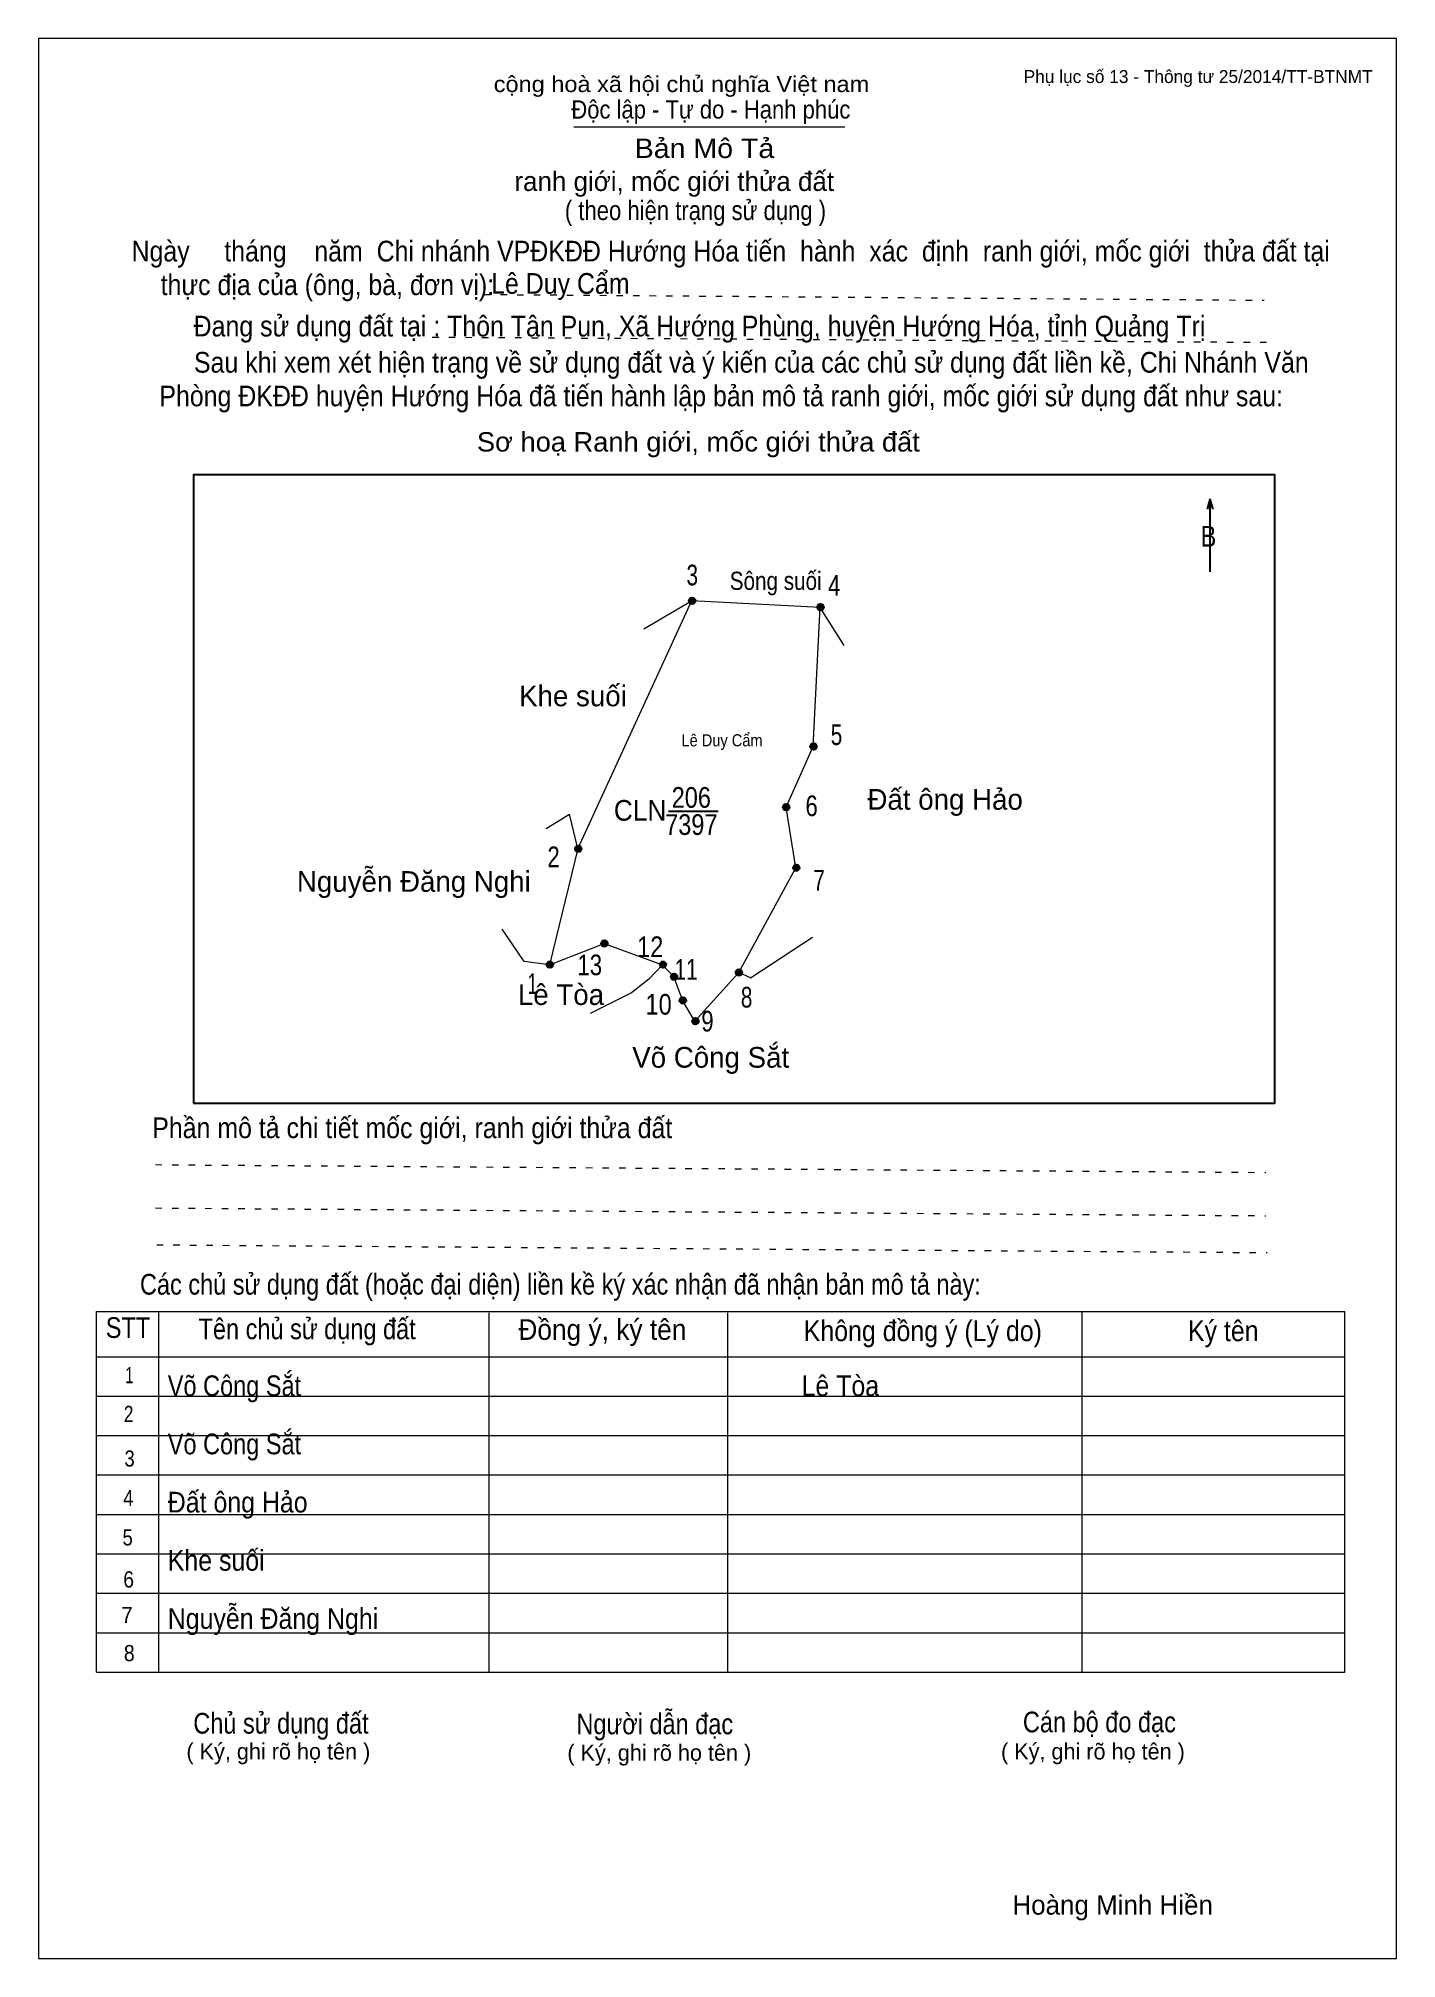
# Model space of a CAD drawing. Header units: centimetres. Extents: x 0 to 21, y 0 to 29.7.
import ezdxf
from ezdxf.enums import TextEntityAlignment as Align

# ---------------------------------------------------------------- set-up
doc = ezdxf.new("R2010")
doc.units = ezdxf.units.CM
doc.header["$LTSCALE"] = 0.13
doc.linetypes.add('DOTTED', pattern=[1.5, 0.3, -1.2])
for name, color, linetype, lineweight in [('1', 7, 'Continuous', 13), ('32', 7, 'Continuous', 25), ('33', 7, 'Continuous', 25), ('6', 7, 'Continuous', 13), ('62', 7, 'Continuous', 13)]:
    doc.layers.add(name, color=color, linetype=linetype, lineweight=lineweight)
for name, color, linetype in [('2', 7, 'Continuous'), ('34', 7, 'Continuous'), ('63', 7, 'Continuous')]:
    doc.layers.add(name, color=color, linetype=linetype)

msp = doc.modelspace()

# ---------------------------------------------------------------- hatches: boundary and pattern name
at = {"layer": '32'}
for points in [[(10.1563, 21.0002, 1), (10.0563, 21.0002, 1)], [(12.1426, 20.9019, 1), (12.0426, 20.9019, 1)], [(12.033, 18.7469, 1), (11.933, 18.7469, 1)], [(11.6114, 17.81, 1), (11.5114, 17.81, 1)], [(8.3977, 17.1663, 1), (8.2977, 17.1663, 1)], [(11.7688, 16.873, 1), (11.6688, 16.873, 1)], [(8.8006, 15.7019, 1), (8.7006, 15.7019, 1)], [(7.9574, 15.3739, 1), (7.8574, 15.3739, 1)], [(9.7075, 15.3739, 1), (9.6075, 15.3739, 1)], [(9.8781, 15.1865, 1), (9.7781, 15.1865, 1)], [(10.882, 15.2535, 1), (10.782, 15.2535, 1)], [(10.0149, 14.8211, 1), (9.9149, 14.8211, 1)], [(10.2083, 14.5002, 1), (10.1083, 14.5002, 1)]]:
    msp.add_hatch(color=256, dxfattribs=at).paths.add_polyline_path(points)

# ---------------------------------------------------------------- linework, layer by layer
at = {"layer": '1'}
msp.add_lwpolyline([(21, 0), (21, 29.7), (0, 29.7), (0, 0)], close=True, dxfattribs=at)
at = {"layer": '32'}
for centre in [(10.1063, 21.0002), (12.0926, 20.9019), (11.983, 18.7469), (11.5614, 17.81), (8.3477, 17.1663), (11.7188, 16.873), (8.7506, 15.7019), (7.9074, 15.3739), (9.6575, 15.3739), (9.8281, 15.1865), (10.832, 15.2535), (9.9649, 14.8211), (10.1583, 14.5002)]:
    msp.add_circle(centre, 0.05, dxfattribs=at)
at = {"layer": '33'}
msp.add_line((9.74, 17.75), (10.51, 17.75), dxfattribs=at)
at = {"layer": '6'}
for p, q in [((9.36, 20.57), (10.1, 21)), ((12.09, 20.9), (10.1, 21)), ((12.46, 20.31), (12.09, 20.9)), ((7.85, 17.48), (8.21, 17.7)), ((8.34, 17.17), (8.21, 17.7)), ((11.01, 15.17), (11.97, 15.8)), ((11.01, 15.17), (10.83, 15.25))]:
    msp.add_line(p, q, dxfattribs=at)
for points in [[(10.1, 21), (8.34, 17.17), (7.9, 15.37)], [(10.83, 15.25), (11.71, 16.87), (11.56, 17.81), (11.98, 18.75), (12.09, 20.9)], [(7.9, 15.37), (7.51, 15.42), (7.17, 15.92)], [(7.9, 15.37), (8.75, 15.7), (9.65, 15.37)], [(9.65, 15.37), (9.44, 15.15), (9.17, 14.94), (8.53, 14.62)], [(9.65, 15.37), (9.82, 15.19), (9.96, 14.82)], [(10.83, 15.25), (10.15, 14.5), (9.96, 14.82)]]:
    msp.add_lwpolyline(points, dxfattribs=at)
at = {"layer": '62'}
for p, q in [((8.28, 28.33), (12.47, 28.33)), ((0.9, 10.01), (20.2, 10.01)), ((0.9, 4.43), (0.9, 10.01)), ((1.86, 4.43), (1.86, 10.01)), ((6.97, 4.43), (6.97, 9.99)), ((10.66, 4.43), (10.66, 9.99)), ((16.14, 4.43), (16.14, 10.01)), ((20.2, 4.43), (20.2, 10.01)), ((0.9, 9.31), (20.2, 9.31)), ((0.9, 8.7), (20.2, 8.7)), ((0.9, 8.09), (20.2, 8.09)), ((0.9, 7.48), (20.2, 7.48)), ((0.9, 6.87), (20.2, 6.87)), ((0.9, 6.26), (20.2, 6.26)), ((0.9, 5.65), (20.2, 5.65)), ((0.9, 5.04), (20.2, 5.04)), ((0.9, 4.43), (20.2, 4.43))]:
    msp.add_line(p, q, dxfattribs=at)
at = {"layer": '62', "linetype": 'DOTTED'}
for p, q in [((6.89, 25.74), (18.95, 25.65)), ((6.09, 25.08), (19.04, 25)), ((1.81, 12.28), (18.98, 12.16)), ((1.81, 11.61), (18.98, 11.49)), ((1.83, 11.04), (19, 10.92))]:
    msp.add_line(p, q, dxfattribs=at)
at = {"layer": '62', "lineweight": 25}
for p, q in [((18.11, 22.58), (18.11, 21.45)), ((18.11, 22.57), (18.07, 22.42)), ((18.11, 22.57), (18.16, 22.42))]:
    msp.add_line(p, q, dxfattribs=at)
msp.add_lwpolyline([(2.4, 13.23), (19.12, 13.23), (19.12, 22.95), (2.4, 22.95)], close=True, dxfattribs=at)

# ---------------------------------------------------------------- texts
at = {"layer": '2'}
for s, height, width, p in [('Sông suối', 0.281, 0.85, (11.4, 21.17)), ('Lê Duy Cẩm', 0.1874, 0.9, (10.57, 18.75))]:
    msp.add_text(s, height=height, dxfattribs=dict(at, width=width)).set_placement(p, align=Align.CENTER)
at = {"layer": '32'}
for s, width, p in [('3', 0.75, (10.11, 21.24)), ('4', 0.8, (12.305, 21.08)), ('5', 0.75, (12.34, 18.77)), ('6', 0.8, (11.955, 17.67)), ('2', 0.8, (7.965, 16.88)), ('7', 0.75, (12.07, 16.52)), ('12', 0.85, (9.46, 15.49)), ('13', 0.8, (8.525, 15.21)), ('11', 0.75, (10.015, 15.14)), ('1', 0.65, (7.64, 14.92)), ('10', 0.85, (9.59, 14.6)), ('8', 0.75, (10.95, 14.71)), ('9', 0.8, (10.345, 14.34))]:
    msp.add_text(s, height=0.32, dxfattribs=dict(at, width=width)).set_placement(p, align=Align.CENTER)
at = {"layer": '33'}
for s, p in [('Khe suối', (8.265, 19.37)), ('Đất ông Hảo', (14.02, 17.77)), ('Nguyễn Đăng Nghi', (5.805, 16.5)), ('Lê Tòa', (8.08, 14.75)), ('Võ Công Sắt', (10.395, 13.78))]:
    msp.add_text(s, height=0.32, dxfattribs=at).set_placement(p, align=Align.CENTER)
at = {"layer": '33', "width": 0.85}
for s, p in [('206', (10.095, 17.8)), ('7397', (10.095, 17.38))]:
    msp.add_text(s, height=0.32, dxfattribs=at).set_placement(p, align=Align.CENTER)
at = {"layer": '33', "width": 0.95}
msp.add_text('CLN', height=0.32, dxfattribs=at).set_placement((9.71, 17.6), align=Align.RIGHT)
at = {"layer": '34'}
for s, width, p in [('Lê Duy Cẩm', 0.9, (7, 25.75)), ('Võ Công Sắt', 0.85, (2, 8.7)), ('Lê Tòa', 0.9, (11.8, 8.7)), ('Võ Công Sắt', 0.85, (2, 7.8)), ('Đất ông Hảo', 0.9, (2, 6.9)), ('Khe suối', 0.9, (2, 6)), ('Nguyễn Đăng Nghi', 0.9, (2, 5.1))]:
    msp.add_text(s, height=0.32, dxfattribs=dict(at, width=width)).set_placement(p)
at = {"layer": '62'}
for s, height, width, p in [('cộng hoà xã hội chủ nghĩa Việt nam', 0.2474, 1.1, (7.04, 28.87)), ('Độc lập - Tự do - Hạnh phúc', 0.2828, 0.9, (8.24, 28.46)), ('Bản Mô Tả', 0.3, 1.1, (9.22, 27.85)), ('( theo hiện trạng sử dụng )', 0.3, 0.85, (8.14, 26.89)), ('Ngày     tháng    năm  Chi nhánh VPĐKĐĐ Hướng Hóa tiến  hành  xác  định  ranh giới, mốc giới  thửa đất tại ', 0.32, 0.9, (1.44, 26.25)), ('thực địa của (ông, bà, đơn vị): ', 0.32, 0.9, (1.89, 25.73)), ('Đang sử dụng đất tại : Thôn Tân Pun, Xã Hướng Phùng, huyện Hướng Hóa, tỉnh Quảng Trị', 0.32, 0.9, (2.4, 25.09)), ('     Sau khi xem xét hiện trạng về sử dụng đất và ý kiến của các chủ sử dụng đất liền kề, Chi Nhánh Văn ', 0.32, 0.9, (1.87, 24.53)), ('Phòng ĐKĐĐ huyện Hướng Hóa đã tiến hành lập bản mô tả ranh giới, mốc giới sử dụng đất như sau:', 0.32, 0.9, (1.87, 24.01)), ('Sơ hoạ Ranh giới, mốc giới thửa đất', 0.3, 1.05, (6.78, 23.31)), ('B', 0.32, 0.85, (17.97, 21.84)), ('Phần mô tả chi tiết mốc giới, ranh giới thửa đất ', 0.32, 0.9, (1.76, 12.69)), ('Các chủ sử dụng đất (hoặc đại diện) liền kề ký xác nhận đã nhận bản mô tả này:', 0.32, 0.85, (1.57, 10.27))]:
    msp.add_text(s, height=height, dxfattribs=dict(at, width=width)).set_placement(p)
msp.add_text('ranh giới, mốc giới thửa đất', height=0.3, dxfattribs=at).set_placement((7.36, 27.34))
for s, height, width, p in [('STT', 0.32, 0.85, (1.385, 9.6)), ('Tên chủ sử dụng đất', 0.32, 0.85, (4.155, 9.58)), ('Đồng ý, ký tên', 0.32, 0.95, (8.72, 9.57)), ('Không đồng ý (Lý do)', 0.32, 0.9, (13.675, 9.55)), ('Ký tên', 0.32, 0.9, (18.32, 9.55)), ('1', 0.25, 0.7, (1.405, 8.9)), ('2', 0.25, 0.8, (1.395, 8.3)), ('3', 0.25, 0.85, (1.41, 7.61)), ('4', 0.25, 0.85, (1.39, 7)), ('5', 0.25, 0.85, (1.38, 6.39)), ('6', 0.25, 0.9, (1.395, 5.74)), ('7', 0.25, 0.95, (1.37, 5.19)), ('8', 0.25, 0.9, (1.405, 4.6)), ('Người dẫn đạc', 0.32, 0.85, (9.53, 3.47)), ('Chủ sử dụng đất', 0.32, 0.85, (3.75, 3.48)), ('Cán bộ đo đạc', 0.32, 0.85, (16.405, 3.5))]:
    msp.add_text(s, height=height, dxfattribs=dict(at, width=width)).set_placement(p, align=Align.CENTER)
for p in [(3.71, 3.08), (9.6, 3.06), (16.305, 3.08)]:
    msp.add_text('( Ký, ghi rõ họ tên )', height=0.25, dxfattribs=at).set_placement(p, align=Align.CENTER)
at = {"layer": '63'}
msp.add_text('Phụ lục số 13 - Thông tư 25/2014/TT-BTNMT', height=0.2, dxfattribs=at).set_placement((20.63, 29.01), align=Align.RIGHT)
msp.add_text('Hoàng Minh Hiền', height=0.3, dxfattribs=at).set_placement((16.61, 0.68), align=Align.CENTER)

doc.saveas('drawing.dxf')
